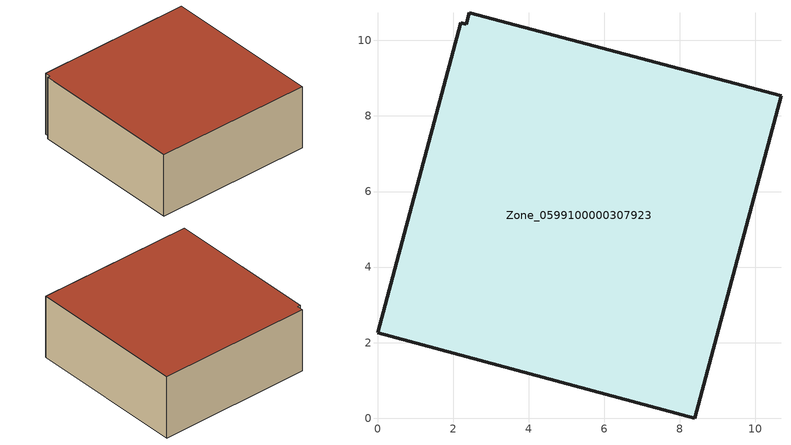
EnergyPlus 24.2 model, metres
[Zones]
Zone_0599100000307923
 floor ground (C_G): 2.43,10.73 10.68,8.54 8.39,0 0,2.26 2.2,10.46 2.35,10.43 z0
 wall outside (C_F): 8.39,0 10.68,8.54 2.43,10.73 2.35,10.43 2.2,10.46 0,2.26 8.39,0 z0:3.56
 roof outside (C_R): 10.68,8.54 2.43,10.73 2.35,10.43 2.2,10.46 0,2.26 8.39,0 z3.56
[BUILDING]
Pand.0599100000307923: North Axis=0; Terrain=City; Loads Convergence Tolerance Value=0.04; Temperature Convergence Tolerance Value=0.4; Solar Distribution=FullExterior; Maximum Number of Warmup Days=25; Minimum Number of Warmup Days=1
[Site:Location]
Rotterdam.The.Hague.AP_ZH_NLD Design_Conditions: Latitude=51.96; Longitude=4.45; Time Zone=1; Elevation=-4.5
[SITE:GROUNDTEMPERATURE:BUILDINGSURFACE]
18, 18, 18, 18, 18, 18, 18, 18, 18, 18, 18, 18
[MATERIAL] Thermal Absorptance=0.9; Solar Absorptance=0.7; Visible Absorptance=0.7
Name | Roughness | Thickness | Conductivity | Density | Specific Heat
G.TC.1946-1964 | MediumSmooth | 0.15 | 1 | 540 | 1210
F.TC.1946-1964 | Rough | 0.3 | 0.857143 | 1920 | 840
R.TC.1946-1964 | MediumRough | 0.2 | 0.235294 | 1500 | 1000
[CONSTRUCTION]
C_G: G.TC.1946-1964
C_F: F.TC.1946-1964
C_R: R.TC.1946-1964
[ZONE]
Zone_0599100000307923: Type=1; Multiplier=1; Ceiling Height=Autocalculate; Volume=Autocalculate; Floor Area=autocalculate; Part of Total Floor Area=Yes
[ZONEINFILTRATION:DESIGNFLOWRATE]
Infil_Zone_0599100000307923: Zone or ZoneList or Space or SpaceList=Zone_0599100000307923; Schedule=AlwaysOn; Design Flow Rate Calculation Method=Flow/Area; Flow Rate per Floor Area=0.003; Constant Term Coefficient=1; Temperature Term Coefficient=0; Velocity Term Coefficient=0; Velocity Squared Term Coefficient=0
[HVACTEMPLATE:ZONE:IDEALLOADSAIRSYSTEM]
Zone_0599100000307923: Maximum Heating Supply Air Temperature=50; Minimum Cooling Supply Air Temperature=13; Maximum Heating Supply Air Humidity Ratio=0.0156; Minimum Cooling Supply Air Humidity Ratio=0.0077; Heating Limit=NoLimit; Cooling Limit=NoLimit; Dehumidification Control Type=ConstantSensibleHeatRatio; Cooling Sensible Heat Ratio=0.7; Dehumidification Setpoint=60; Humidification Control Type=None; Humidification Setpoint=30; Outdoor Air Method=None; Outdoor Air Flow Rate per Person=0.00944; Outdoor Air Flow Rate per Zone Floor Area=0; Outdoor Air Flow Rate per Zone=0; Demand Controlled Ventilation Type=None; Outdoor Air Economizer Type=NoEconomizer; Heat Recovery Type=None; Sensible Heat Recovery Effectiveness=0.7; Latent Heat Recovery Effectiveness=0.65
[ZONECONTROL:THERMOSTAT]
ThermostatControl_Zone_0599100000307923: Zone or ZoneList=Zone_0599100000307923; Control Type Schedule=DualSetpointControlType; Control 1=Thermostat_Zone_0599100000307923; Temperature Difference Between Cutout And Setpoint=0
[THERMOSTATSETPOINT:DUALSETPOINT]
Thermostat_Zone_0599100000307923: Heating Setpoint Temperature Schedule=HeatingSetpoint_Zone_0599100000307923; Cooling Setpoint Temperature Schedule=CoolingSetpoint_Zone_0599100000307923
[SCHEDULE:COMPACT]
HeatingSetpoint_Zone_0599100000307923: Through: 12/31, For: AllDays, Until: 24:00, 21
CoolingSetpoint_Zone_0599100000307923: Through: 12/31, For: AllDays, Until: 24:00, 24
DualSetpointControlType: Through: 12/31, For: AllDays, Until: 24:00, 4
AlwaysOn: Through: 12/31, For: AllDays, Until: 24:00, 1
